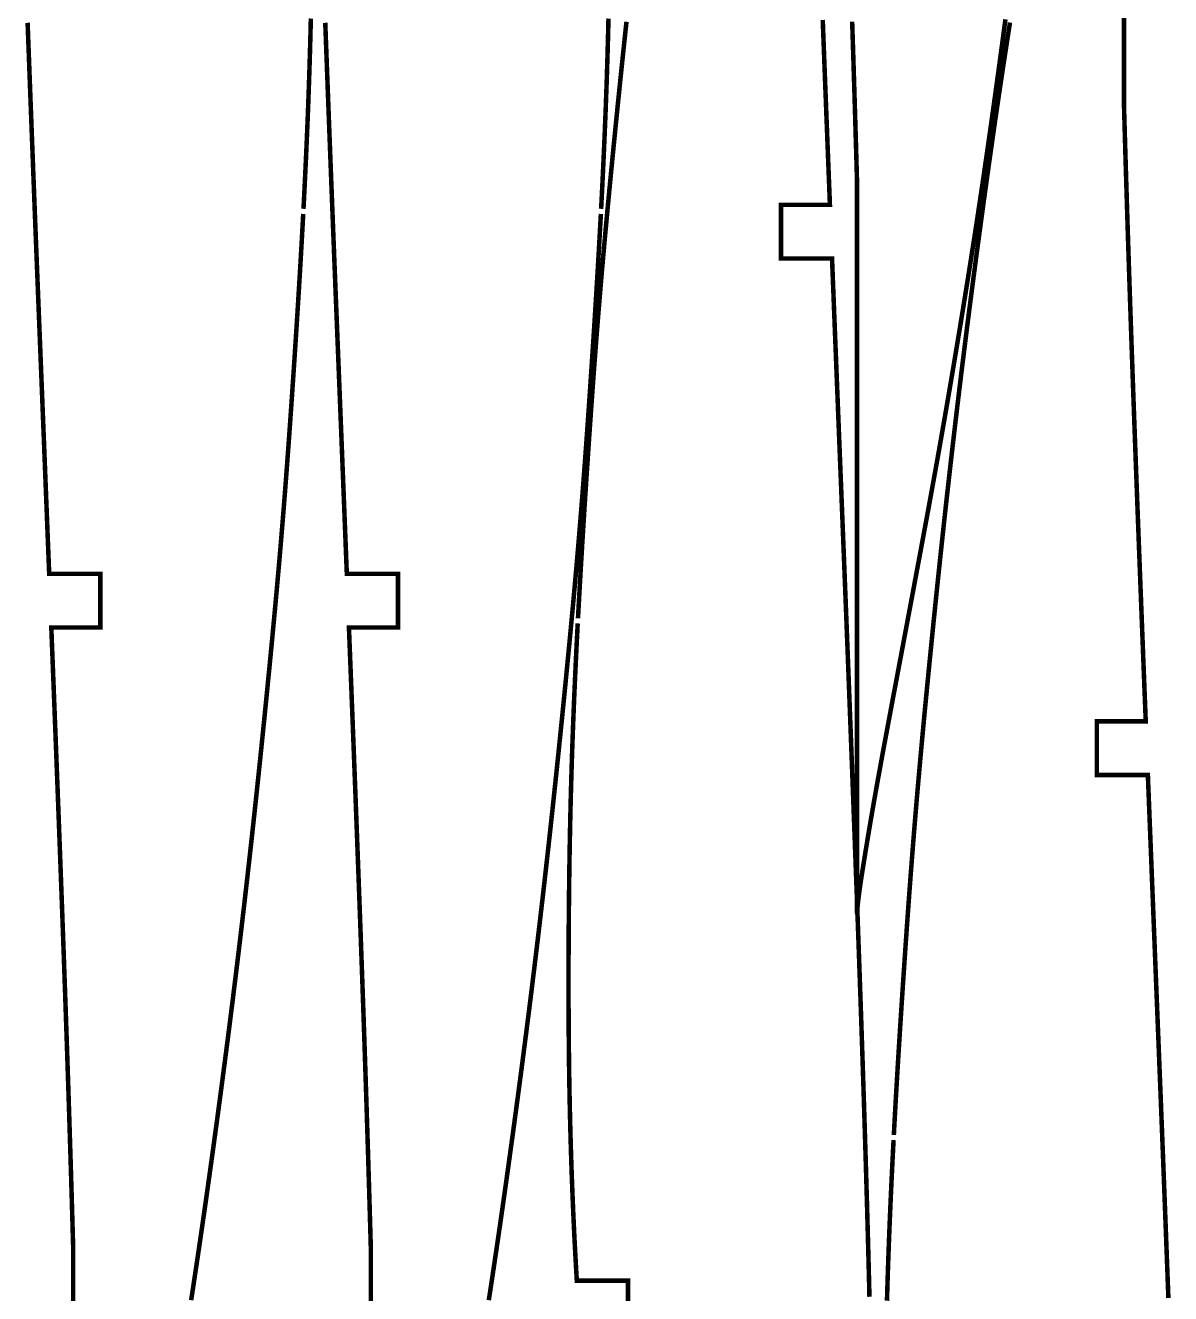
# Model space of a CAD drawing. Extents: x 0 to 93, y 0 to 923.
# Drawn here: x 2 to 91.7, y 99.3 to 198.5 of the extents above; entities that cross this region are included whole.
import ezdxf

# ---------------------------------------------------------------- set-up
doc = ezdxf.new("R2010")
doc.units = 0
doc.layers.get('0').update_dxf_attribs({"linetype": 'CONTINUOUS'})

msp = doc.modelspace()

# ---------------------------------------------------------------- linework, layer by layer
at = {"color": 0, "const_width": 0.35278}
for points in [[(91.4881, 98.9281), (91.4714, 99.3724), (91.4546, 99.8169), (91.4379, 100.262), (91.4211, 100.707), (91.4044, 101.152), (91.3876, 101.597), (91.3708, 102.042), (91.354, 102.488), (91.3372, 102.934), (91.3203, 103.38), (91.3033, 103.826), (91.2865, 104.272), (91.2696, 104.718), (91.2525, 105.165), (91.2356, 105.612), (91.2185, 106.058), (91.2014, 106.505), (91.1843, 106.952), (91.1672, 107.4), (91.15, 107.847), (91.1329, 108.294), (91.1156, 108.742), (91.0983, 109.19), (91.0811, 109.638), (91.0637, 110.086), (91.0463, 110.534), (91.0289, 110.982), (91.0114, 111.43), (90.9943, 111.867), (90.9772, 112.304), (90.9601, 112.74), (90.9429, 113.177), (90.9257, 113.614), (90.9085, 114.051), (90.8912, 114.488), (90.874, 114.925), (90.8567, 115.362), (90.8393, 115.8), (90.8219, 116.237), (90.8046, 116.674), (90.7871, 117.112), (90.7697, 117.55), (90.7522, 117.987), (90.7349, 118.425), (90.7172, 118.863), (90.6999, 119.3), (90.6824, 119.738), (90.6647, 120.176), (90.6472, 120.614), (90.6122, 121.49), (90.5947, 121.928), (90.5596, 122.804), (90.5421, 123.242), (90.5069, 124.119), (90.4894, 124.557), (90.4714, 125.011), (90.4351, 125.918), (90.4171, 126.372), (90.3989, 126.826), (90.3447, 128.188), (90.3267, 128.642), (90.3086, 129.096), (90.2907, 129.55), (90.2726, 130.003), (90.2546, 130.457), (90.2365, 130.911), (90.2186, 131.365), (90.1825, 132.272), (90.1467, 133.18), (90.1107, 134.087), (90.0928, 134.541), (90.0749, 134.994), (90.0389, 135.901), (90.021, 136.355), (90.0031, 136.808), (89.9851, 137.262), (89.9672, 137.715), (89.9493, 138.168), (89.9314, 138.621), (89.9297, 138.662), (89.9281, 138.703), (89.9232, 138.826), (89.9217, 138.867), (89.9135, 139.072), (89.9119, 139.112), (89.9103, 139.154), (89.9037, 139.318), (89.9022, 139.358), (89.9006, 139.4), (89.8974, 139.481), (89.8957, 139.522), (89.8925, 139.604), (89.8908, 139.644), (89.8893, 139.686), (89.886, 139.768), (89.8844, 139.808), (89.8828, 139.85), (85.8828, 139.85), (85.8828, 144.05), (89.7169, 144.05), (89.6868, 144.815), (89.6768, 145.069), (89.6667, 145.325), (89.6567, 145.579), (89.6467, 145.835), (89.6367, 146.089), (89.6267, 146.343), (89.6167, 146.599), (89.6067, 146.853), (89.5967, 147.108), (89.5767, 147.617), (89.5667, 147.871), (89.5568, 148.126), (89.5468, 148.381), (89.5368, 148.635), (89.5268, 148.889), (89.5169, 149.143), (89.5069, 149.397), (89.4971, 149.651), (89.4871, 149.906), (89.4772, 150.16), (89.4674, 150.414), (89.4575, 150.668), (89.4476, 150.922), (89.4376, 151.175), (89.4278, 151.429), (89.4179, 151.683), (89.4013, 152.111), (89.3847, 152.54), (89.3682, 152.968), (89.3517, 153.396), (89.3351, 153.824), (89.3186, 154.251), (89.3021, 154.679), (89.2857, 155.106), (89.2693, 155.533), (89.2529, 155.96), (89.2367, 156.388), (89.2203, 156.814), (89.204, 157.24), (89.1878, 157.667), (89.1715, 158.092), (89.1554, 158.518), (89.1392, 158.943), (89.1232, 159.369), (89.1071, 159.794), (89.091, 160.219), (89.075, 160.644), (89.059, 161.069), (89.0432, 161.494), (89.0272, 161.918), (89.0114, 162.342), (88.9956, 162.767), (88.9799, 163.19), (88.964, 163.612), (88.9485, 164.036), (88.9328, 164.46), (88.9172, 164.882), (88.9013, 165.313), (88.8856, 165.742), (88.8699, 166.171), (88.8542, 166.6), (88.8385, 167.029), (88.8229, 167.457), (88.8074, 167.885), (88.7918, 168.314), (88.7764, 168.742), (88.761, 169.168), (88.7457, 169.596), (88.7304, 170.022), (88.7151, 170.45), (88.6999, 170.876), (88.6847, 171.303), (88.6697, 171.728), (88.6547, 172.154), (88.6399, 172.579), (88.6249, 173.004), (88.6101, 173.429), (88.5953, 173.854), (88.5806, 174.278), (88.566, 174.701), (88.5514, 175.125), (88.5369, 175.549), (88.5225, 175.972), (88.5081, 176.394), (88.4937, 176.817), (88.4796, 177.239), (88.4654, 177.661), (88.4513, 178.082), (88.4376, 178.494), (88.424, 178.906), (88.4104, 179.315), (88.3969, 179.726), (88.3835, 180.136), (88.3701, 180.546), (88.3569, 180.956), (88.3438, 181.365), (88.3306, 181.774), (88.3175, 182.182), (88.3044, 182.59), (88.2915, 182.999), (88.2787, 183.406), (88.266, 183.813), (88.2532, 184.219), (88.2406, 184.626), (88.2281, 185.032), (88.2156, 185.438), (88.2032, 185.843), (88.1907, 186.247), (88.1785, 186.651), (88.1663, 187.056), (88.1542, 187.46), (88.1421, 187.862), (88.1301, 188.265), (88.1182, 188.668), (88.1064, 189.069), (88.0946, 189.471), (88.0829, 189.872), (88.0712, 190.272), (88.0692, 190.347), (88.0669, 190.421), (88.0649, 190.496), (88.0628, 190.569), (88.0606, 190.644), (88.0585, 190.718), (88.0542, 190.867), (88.0521, 190.942), (88.0499, 191.015), (88.0478, 191.09), (88.0436, 191.237), (88.0414, 191.313), (88.0393, 191.386), (88.0351, 191.535), (88.0331, 191.608), (88.031, 191.682), (88.0267, 191.831), (88.0246, 191.904), (88.0225, 191.979), (88.0204, 192.053), (88.0183, 192.126), (88.0142, 192.275), (88.0121, 192.349), (88.0079, 192.496), (88.0079, 249.674)], [(2.20281, 198.724), (2.21924, 198.286), (2.23562, 197.849), (2.25206, 197.411), (2.26878, 196.967), (2.28543, 196.522), (2.30214, 196.078), (2.31885, 195.633), (2.33556, 195.189), (2.35232, 194.744), (2.36908, 194.299), (2.38585, 193.853), (2.40267, 193.408), (2.41949, 192.962), (2.43631, 192.517), (2.45318, 192.071), (2.47011, 191.625), (2.48703, 191.179), (2.50396, 190.732), (2.52094, 190.286), (2.53792, 189.839), (2.55496, 189.392), (2.57206, 188.944), (2.58914, 188.499), (2.60628, 188.051), (2.62343, 187.603), (2.64063, 187.156), (2.65788, 186.708), (2.67512, 186.261), (2.69243, 185.813), (2.70979, 185.365), (2.72721, 184.917), (2.74463, 184.468), (2.7621, 184.019), (2.77914, 183.583), (2.79622, 183.147), (2.81338, 182.71), (2.83051, 182.274), (2.84771, 181.836), (2.86496, 181.4), (2.88222, 180.962), (2.89953, 180.525), (2.91683, 180.087), (2.93419, 179.65), (2.96892, 178.776), (2.98633, 178.339), (3.00379, 177.901), (3.02121, 177.462), (3.03868, 177.025), (3.05615, 176.587), (3.07368, 176.15), (3.09119, 175.712), (3.10867, 175.274), (3.12619, 174.836), (3.14372, 174.399), (3.16129, 173.96), (3.17882, 173.522), (3.21386, 172.646), (3.26644, 171.332), (3.28396, 170.893), (3.30214, 170.439), (3.32026, 169.986), (3.33832, 169.532), (3.35644, 169.078), (3.37451, 168.624), (3.39264, 168.171), (3.42876, 167.263), (3.44678, 166.808), (3.46485, 166.354), (3.48286, 165.901), (3.50088, 165.447), (3.51887, 164.993), (3.53689, 164.539), (3.57292, 163.632), (3.59088, 163.178), (3.60889, 162.724), (3.62685, 162.271), (3.66276, 161.362), (3.68072, 160.91), (3.69868, 160.456), (3.7346, 159.549), (3.7525, 159.096), (3.77046, 158.642), (3.78836, 158.189), (3.80626, 157.736), (3.82422, 157.282), (3.84212, 156.829), (3.84538, 156.747), (3.847, 156.707), (3.84864, 156.665), (3.85021, 156.625), (3.85835, 156.419), (3.85992, 156.379), (3.86154, 156.337), (3.86317, 156.297), (3.86968, 156.133), (3.87125, 156.092), (3.87776, 155.928), (3.87939, 155.888), (3.88097, 155.846), (3.8826, 155.806), (3.88422, 155.764), (3.88747, 155.682), (3.88911, 155.642), (3.89068, 155.6), (7.89074, 155.6), (7.89074, 151.4), (4.05653, 151.4), (4.06662, 151.146), (4.08669, 150.636), (4.09674, 150.381), (4.10678, 150.126), (4.11681, 149.871), (4.12679, 149.617), (4.13683, 149.361), (4.14681, 149.107), (4.15685, 148.851), (4.16683, 148.597), (4.17681, 148.343), (4.19678, 147.833), (4.20676, 147.579), (4.21674, 147.325), (4.22672, 147.071), (4.24658, 146.561), (4.25657, 146.307), (4.2665, 146.053), (4.27642, 145.799), (4.28635, 145.544), (4.29622, 145.29), (4.30615, 145.036), (4.31603, 144.782), (4.33578, 144.275), (4.34565, 144.021), (4.35553, 143.767), (4.37213, 143.339), (4.38872, 142.911), (4.40533, 142.482), (4.42188, 142.054), (4.43837, 141.626), (4.45486, 141.199), (4.47136, 140.772), (4.48779, 140.344), (4.50418, 139.917), (4.52056, 139.49), (4.53689, 139.064), (4.55317, 138.637), (4.56944, 138.211), (4.58572, 137.784), (4.60194, 137.358), (4.61811, 136.932), (4.63422, 136.507), (4.65033, 136.081), (4.66639, 135.656), (4.68246, 135.231), (4.69846, 134.806), (4.71442, 134.381), (4.73036, 133.957), (4.74621, 133.532), (4.7621, 133.108), (4.77789, 132.684), (4.79368, 132.261), (4.8094, 131.837), (4.82508, 131.414), (4.84071, 130.991), (4.85633, 130.568), (4.87218, 130.138), (4.88797, 129.709), (4.90369, 129.28), (4.91938, 128.851), (4.935, 128.422), (4.95063, 127.993), (4.96615, 127.565), (4.98167, 127.137), (4.99713, 126.709), (5.01247, 126.282), (5.02783, 125.854), (5.04313, 125.428), (5.05838, 125.001), (5.07357, 124.574), (5.08865, 124.148), (5.10374, 123.722), (5.11876, 123.296), (5.13368, 122.871), (5.1486, 122.446), (5.16342, 122.021), (5.17817, 121.597), (5.19287, 121.172), (5.20751, 120.748), (5.22206, 120.325), (5.2366, 119.902), (5.25103, 119.478), (5.2654, 119.056), (5.27968, 118.633), (5.29394, 118.211), (5.30811, 117.789), (5.32215, 117.368), (5.33589, 116.957), (5.3495, 116.545), (5.36307, 116.135), (5.37651, 115.724), (5.38997, 115.314), (5.40332, 114.904), (5.41656, 114.494), (5.42979, 114.085), (5.44293, 113.676), (5.456, 113.268), (5.46897, 112.86), (5.48193, 112.452), (5.49474, 112.045), (5.50754, 111.637), (5.52024, 111.231), (5.53288, 110.824), (5.54546, 110.419), (5.55794, 110.013), (5.57036, 109.608), (5.58274, 109.203), (5.595, 108.799), (5.60721, 108.395), (5.61931, 107.991), (5.6314, 107.588), (5.64339, 107.185), (5.65528, 106.783), (5.6671, 106.381), (5.67888, 105.979), (5.6906, 105.578), (5.70221, 105.178), (5.70432, 105.103), (5.70649, 105.029), (5.70861, 104.955), (5.71078, 104.88), (5.71289, 104.806), (5.71506, 104.732), (5.71718, 104.657), (5.71929, 104.583), (5.7214, 104.509), (5.72358, 104.435), (5.72569, 104.361), (5.72993, 104.212), (5.73204, 104.138), (5.73415, 104.064), (5.73628, 103.99), (5.73833, 103.916), (5.74468, 103.694), (5.74675, 103.62), (5.74886, 103.546), (5.75092, 103.472), (5.75304, 103.398), (5.7551, 103.324), (5.75722, 103.25), (5.76133, 103.102), (5.76346, 103.028), (5.76551, 102.954), (5.76551, 45.7771)], [(23.7943, 184.165), (23.815, 184.561), (23.8353, 184.956), (23.8554, 185.351), (23.8753, 185.746), (23.8949, 186.142), (23.9142, 186.536), (23.9332, 186.931), (23.9519, 187.325), (23.9704, 187.719), (23.9886, 188.114), (24.0065, 188.508), (24.0242, 188.903), (24.0414, 189.296), (24.0585, 189.69), (24.0753, 190.083), (24.0917, 190.478), (24.1078, 190.871), (24.1236, 191.264), (24.1392, 191.657), (24.1543, 192.05), (24.1692, 192.443), (24.1837, 192.836), (24.1979, 193.229), (24.2118, 193.622), (24.2254, 194.014), (24.2386, 194.407), (24.2514, 194.799), (24.2639, 195.19), (24.2761, 195.583), (24.2878, 195.969), (24.2992, 196.357), (24.3101, 196.743), (24.3208, 197.131), (24.3311, 197.517), (24.3411, 197.903), (24.3508, 198.289), (24.3601, 198.675), (24.3692, 199.061)], [(25.4985, 198.724), (25.5149, 198.286), (25.5313, 197.849), (25.5478, 197.411), (25.5644, 196.967), (25.5811, 196.522), (25.5978, 196.078), (25.6144, 195.633), (25.6312, 195.189), (25.6479, 194.744), (25.6647, 194.299), (25.6815, 193.853), (25.6983, 193.408), (25.7151, 192.962), (25.7319, 192.517), (25.7489, 192.071), (25.7657, 191.625), (25.7826, 191.179), (25.7996, 190.732), (25.8165, 190.286), (25.8336, 189.839), (25.8507, 189.392), (25.8676, 188.944), (25.8849, 188.499), (25.9019, 188.051), (25.9192, 187.603), (25.9363, 187.156), (25.9535, 186.708), (25.9708, 186.261), (25.9881, 185.813), (26.0054, 185.365), (26.0228, 184.917), (26.0403, 184.468), (26.0578, 184.019), (26.0749, 183.583), (26.0919, 183.147), (26.109, 182.71), (26.1262, 182.274), (26.1433, 181.836), (26.1607, 181.4), (26.1779, 180.962), (26.1951, 180.525), (26.2125, 180.087), (26.2299, 179.65), (26.2472, 179.214), (26.2646, 178.776), (26.2819, 178.339), (26.2994, 177.901), (26.3169, 177.462), (26.3343, 177.025), (26.3518, 176.587), (26.3693, 176.15), (26.3868, 175.712), (26.4043, 175.274), (26.4219, 174.836), (26.4569, 173.96), (26.4744, 173.522), (26.4921, 173.085), (26.5096, 172.646), (26.5621, 171.332), (26.5796, 170.893), (26.5978, 170.439), (26.6158, 169.986), (26.634, 169.532), (26.6521, 169.078), (26.7425, 166.808), (26.7604, 166.354), (26.7785, 165.901), (26.7965, 165.447), (26.8146, 164.993), (26.8326, 164.539), (26.8506, 164.086), (26.8686, 163.632), (26.8865, 163.178), (26.9046, 162.724), (26.9225, 162.271), (26.9585, 161.362), (26.9764, 160.91), (26.9943, 160.456), (27.0122, 160.003), (27.0303, 159.549), (27.0482, 159.096), (27.0661, 158.642), (27.084, 158.189), (27.1019, 157.736), (27.1199, 157.282), (27.1378, 156.829), (27.1394, 156.789), (27.141, 156.747), (27.1426, 156.707), (27.1508, 156.501), (27.1524, 156.461), (27.1572, 156.337), (27.1589, 156.297), (27.1604, 156.256), (27.1621, 156.215), (27.1653, 156.133), (27.1669, 156.092), (27.1718, 155.969), (27.1733, 155.928), (27.175, 155.888), (27.1783, 155.806), (27.1799, 155.764), (27.1815, 155.724), (27.1831, 155.682), (27.1847, 155.642), (27.1864, 155.6), (31.1864, 155.6), (31.1864, 151.4), (27.3522, 151.4), (27.3824, 150.636), (27.3924, 150.381), (27.4024, 150.126), (27.4225, 149.617), (27.4325, 149.361), (27.4425, 149.107), (27.4525, 148.851), (27.4625, 148.597), (27.4725, 148.343), (27.4925, 147.833), (27.5025, 147.579), (27.5124, 147.325), (27.5224, 147.071), (27.5324, 146.815), (27.5422, 146.561), (27.5522, 146.307), (27.5621, 146.053), (27.5721, 145.799), (27.5819, 145.544), (27.5919, 145.29), (27.6018, 145.036), (27.6117, 144.782), (27.6314, 144.275), (27.6414, 144.021), (27.6513, 143.767), (27.6678, 143.339), (27.6844, 142.911), (27.701, 142.482), (27.7175, 142.054), (27.734, 141.626), (27.7506, 141.199), (27.7669, 140.772), (27.7835, 140.344), (27.7999, 139.917), (27.8163, 139.49), (27.8325, 139.064), (27.8489, 138.637), (27.8651, 138.211), (27.8814, 137.784), (27.8976, 137.358), (27.9138, 136.932), (27.9299, 136.507), (27.946, 136.081), (27.9621, 135.656), (27.9782, 135.231), (27.9942, 134.806), (28.0101, 134.381), (28.026, 133.957), (28.0419, 133.532), (28.0578, 133.108), (28.0736, 132.684), (28.0893, 132.261), (28.105, 131.837), (28.1207, 131.414), (28.1364, 130.991), (28.1521, 130.568), (28.1678, 130.138), (28.1836, 129.709), (28.1993, 129.28), (28.215, 128.851), (28.2307, 128.422), (28.2462, 127.993), (28.2618, 127.565), (28.2774, 127.137), (28.2928, 126.709), (28.3082, 126.282), (28.3235, 125.854), (28.3388, 125.428), (28.354, 125.001), (28.3692, 124.574), (28.3843, 124.148), (28.3994, 123.722), (28.4144, 123.296), (28.4293, 122.871), (28.4442, 122.446), (28.459, 122.021), (28.4739, 121.597), (28.4885, 121.172), (28.5032, 120.748), (28.5178, 120.325), (28.5322, 119.902), (28.5467, 119.478), (28.561, 119.056), (28.5754, 118.633), (28.5896, 118.211), (28.6037, 117.789), (28.6178, 117.368), (28.6315, 116.957), (28.6451, 116.545), (28.6587, 116.135), (28.6722, 115.724), (28.6856, 115.314), (28.6989, 114.904), (28.7122, 114.494), (28.7254, 114.085), (28.7386, 113.676), (28.7517, 113.268), (28.7646, 112.86), (28.7775, 112.452), (28.7904, 112.045), (28.8032, 111.637), (28.816, 111.231), (28.8286, 110.824), (28.8411, 110.419), (28.8536, 110.013), (28.8661, 109.608), (28.8783, 109.203), (28.8907, 108.799), (28.9028, 108.395), (28.915, 107.991), (28.9271, 107.588), (28.939, 107.185), (28.951, 106.783), (28.9628, 106.381), (28.9746, 105.979), (28.9863, 105.578), (28.9978, 105.178), (29.0022, 105.029), (29.0064, 104.88), (29.0086, 104.806), (29.0107, 104.732), (29.0129, 104.657), (29.015, 104.583), (29.0171, 104.509), (29.0192, 104.435), (29.0214, 104.361), (29.0256, 104.212), (29.0276, 104.138), (29.0297, 104.064), (29.034, 103.916), (29.0382, 103.768), (29.0403, 103.694), (29.0424, 103.62), (29.0446, 103.546), (29.0467, 103.472), (29.0488, 103.398), (29.0528, 103.25), (29.055, 103.176), (29.0571, 103.102), (29.0611, 102.954), (29.0611, 45.7771)], [(49.0747, 198.807), (49.0317, 198.407), (48.9887, 198.007), (48.946, 197.606), (48.9033, 197.204), (48.8607, 196.804), (48.8183, 196.403), (48.7761, 196.001), (48.734, 195.6), (48.6921, 195.197), (48.6503, 194.796), (48.6086, 194.394), (48.5669, 193.992), (48.5256, 193.589), (48.4843, 193.188), (48.4432, 192.785), (48.4021, 192.382), (48.3613, 191.979), (48.3204, 191.576), (48.2797, 191.172), (48.2392, 190.769), (48.1988, 190.367), (48.1585, 189.962), (48.1183, 189.56), (48.0697, 189.068), (48.0374, 188.742), (48.0213, 188.578), (47.989, 188.251), (47.9729, 188.087), (47.9408, 187.76), (47.9249, 187.596), (47.9089, 187.433), (47.8929, 187.269), (47.8769, 187.106), (47.861, 186.942), (47.8451, 186.778), (47.8293, 186.614), (47.8135, 186.45), (47.7818, 186.122), (47.7661, 185.958), (47.7346, 185.632), (47.719, 185.468), (47.7033, 185.304), (47.6878, 185.14), (47.6721, 184.976), (47.6565, 184.811), (47.6256, 184.483), (47.5992, 184.204), (47.5861, 184.064), (47.5729, 183.925), (47.5597, 183.785), (47.5467, 183.644), (47.5336, 183.504), (47.5076, 183.225), (47.4817, 182.944), (47.4558, 182.665), (47.4429, 182.525), (47.43, 182.385), (47.4044, 182.104), (47.3917, 181.965), (47.379, 181.825), (47.3663, 181.685), (47.3535, 181.544), (47.3408, 181.404), (47.3282, 181.264), (47.3156, 181.125), (47.3031, 180.985), (47.2779, 180.704), (47.2654, 180.564), (47.2529, 180.424), (47.2406, 180.283), (47.2319, 180.188), (47.2235, 180.09), (47.2149, 179.994), (47.2064, 179.897), (47.1979, 179.801), (47.1894, 179.704), (47.181, 179.608), (47.1725, 179.511), (47.1642, 179.415), (47.1557, 179.318), (47.1472, 179.222), (47.1389, 179.125), (47.1304, 179.029), (47.1221, 178.932), (47.1139, 178.836), (47.1054, 178.739), (47.0889, 178.546), (47.0806, 178.45), (47.0558, 178.16), (47.0476, 178.063), (47.0394, 177.967), (47.0313, 177.869), (47.0231, 177.774), (47.0149, 177.676), (47.0068, 177.581), (46.9986, 177.483), (46.9906, 177.388), (46.9571, 176.986), (46.9239, 176.585), (46.891, 176.183), (46.8583, 175.782), (46.826, 175.381), (46.7939, 174.979), (46.7621, 174.578), (46.7306, 174.175), (46.6992, 173.774), (46.6682, 173.372), (46.6374, 172.971), (46.6068, 172.569), (46.5764, 172.168), (46.5464, 171.767), (46.5164, 171.365), (46.4868, 170.962), (46.4574, 170.561), (46.4281, 170.16), (46.399, 169.758), (46.3701, 169.357), (46.3414, 168.956), (46.3129, 168.553), (46.2846, 168.151), (46.2564, 167.75), (46.2285, 167.349), (46.2006, 166.947), (46.1729, 166.544), (46.1453, 166.143), (46.1179, 165.742), (46.0907, 165.34), (46.0636, 164.939), (46.0357, 164.524), (46.0079, 164.11), (45.9804, 163.696), (45.9529, 163.281), (45.9256, 162.867), (45.8985, 162.453), (45.8714, 162.038), (45.8444, 161.624), (45.8178, 161.21), (45.7912, 160.796), (45.7649, 160.382), (45.7387, 159.967), (45.7126, 159.553), (45.6868, 159.139), (45.6613, 158.725), (45.6357, 158.311), (45.6104, 157.897), (45.5854, 157.485), (45.5606, 157.071), (45.536, 156.657), (45.5115, 156.243), (45.4874, 155.831), (45.4633, 155.417), (45.4396, 155.004), (45.4161, 154.59), (45.3928, 154.178), (45.3699, 153.765), (45.3469, 153.353), (45.3244, 152.94), (45.3022, 152.526), (45.2803, 152.115)], [(47.09, 184.165), (47.1106, 184.561), (47.131, 184.956), (47.1511, 185.351), (47.1708, 185.746), (47.1904, 186.142), (47.2099, 186.536), (47.2289, 186.931), (47.2475, 187.325), (47.2661, 187.719), (47.2842, 188.114), (47.3021, 188.508), (47.3197, 188.903), (47.3371, 189.296), (47.3542, 189.69), (47.3708, 190.083), (47.3874, 190.478), (47.4035, 190.871), (47.4193, 191.264), (47.4347, 191.657), (47.45, 192.05), (47.4649, 192.443), (47.4794, 192.836), (47.4936, 193.229), (47.5075, 193.622), (47.521, 194.014), (47.5342, 194.407), (47.5471, 194.799), (47.5596, 195.19), (47.5718, 195.583), (47.5835, 195.969), (47.5949, 196.357), (47.6058, 196.743), (47.6165, 197.131), (47.6268, 197.517), (47.6368, 197.903), (47.6464, 198.289), (47.6557, 198.675), (47.6649, 199.061)], [(68.091, 99.0179), (68.0875, 99.1582), (68.084, 99.2987), (68.0771, 99.5799), (68.0701, 99.8612), (68.0667, 100.002), (68.0632, 100.143), (68.0596, 100.284), (68.059, 100.307), (68.0578, 100.355), (68.0572, 100.378), (68.0567, 100.402), (68.0561, 100.426), (68.0554, 100.449), (68.0549, 100.473), (68.0543, 100.496), (68.0536, 100.52), (68.0531, 100.544), (68.0518, 100.591), (68.0512, 100.615), (68.0494, 100.686), (68.0489, 100.709), (68.0453, 100.851), (68.0446, 100.875), (68.0429, 100.946), (68.0422, 100.969), (68.0417, 100.993), (68.0317, 101.384), (68.0215, 101.775), (68.0113, 102.166), (68.001, 102.558), (67.9906, 102.951), (67.9801, 103.343), (67.9694, 103.737), (67.9587, 104.13), (67.9481, 104.525), (67.9371, 104.919), (67.9261, 105.314), (67.9151, 105.709), (67.904, 106.105), (67.8928, 106.502), (67.8814, 106.898), (67.87, 107.295), (67.8585, 107.693), (67.8469, 108.09), (67.8353, 108.489), (67.8235, 108.887), (67.8117, 109.286), (67.7999, 109.686), (67.7878, 110.085), (67.7757, 110.485), (67.7636, 110.886), (67.7514, 111.287), (67.739, 111.688), (67.7267, 112.089), (67.7142, 112.491), (67.7017, 112.893), (67.6892, 113.293), (67.6765, 113.692), (67.6639, 114.092), (67.6513, 114.492), (67.6383, 114.893), (67.6256, 115.293), (67.6126, 115.695), (67.5996, 116.096), (67.5865, 116.498), (67.5733, 116.9), (67.5601, 117.302), (67.5469, 117.705), (67.5335, 118.108), (67.5201, 118.511), (67.5067, 118.915), (67.4931, 119.319), (67.4794, 119.723), (67.4658, 120.127), (67.4521, 120.532), (67.4382, 120.937), (67.4244, 121.343), (67.4104, 121.748), (67.3965, 122.154), (67.3825, 122.56), (67.3683, 122.967), (67.3542, 123.373), (67.34, 123.781), (67.3257, 124.188), (67.3113, 124.595), (67.2969, 125.003), (67.2817, 125.434), (67.2662, 125.865), (67.251, 126.296), (67.2354, 126.728), (67.22, 127.159), (67.2043, 127.592), (67.1887, 128.024), (67.1731, 128.457), (67.1574, 128.89), (67.1415, 129.323), (67.1257, 129.756), (67.1099, 130.19), (67.0939, 130.624), (67.0779, 131.058), (67.0619, 131.493), (67.0458, 131.927), (67.0297, 132.362), (67.0136, 132.797), (66.9975, 133.233), (66.9814, 133.668), (66.9651, 134.104), (66.9489, 134.54), (66.9326, 134.976), (66.9163, 135.413), (66.9, 135.85), (66.8836, 136.287), (66.8672, 136.724), (66.8508, 137.161), (66.8344, 137.598), (66.8181, 138.036), (66.8015, 138.474), (66.785, 138.918), (66.7683, 139.362), (66.7515, 139.807), (66.7349, 140.251), (66.7182, 140.696), (66.7014, 141.14), (66.6846, 141.586), (66.6679, 142.031), (66.6511, 142.476), (66.6342, 142.922), (66.6174, 143.368), (66.6004, 143.814), (66.5836, 144.26), (66.5667, 144.706), (66.5497, 145.153), (66.5328, 145.599), (66.5157, 146.046), (66.4988, 146.493), (66.4817, 146.939), (66.4646, 147.386), (66.4474, 147.833), (66.4303, 148.281), (66.4131, 148.729), (66.3958, 149.176), (66.3786, 149.624), (66.3612, 150.072), (66.3439, 150.519), (66.3265, 150.968), (66.309, 151.417), (66.2917, 151.864), (66.2746, 152.301), (66.2575, 152.737), (66.2403, 153.175), (66.2232, 153.611), (66.206, 154.049), (66.1887, 154.485), (66.1715, 154.922), (66.1542, 155.36), (66.1369, 155.797), (66.1196, 156.233), (66.1022, 156.671), (66.0847, 157.108), (66.0674, 157.546), (66.0499, 157.983), (66.015, 158.86), (65.9975, 159.297), (65.98, 159.735), (65.9625, 160.172), (65.945, 160.61), (65.9275, 161.049), (65.8924, 161.924), (65.8749, 162.362), (65.8399, 163.239), (65.8222, 163.676), (65.8047, 164.115), (65.7697, 164.992), (65.7335, 165.899), (65.7153, 166.353), (65.6972, 166.807), (65.6792, 167.261), (65.6069, 169.076), (65.5889, 169.529), (65.5708, 169.983), (65.5528, 170.438), (65.5168, 171.346), (65.4988, 171.799), (65.4628, 172.707), (65.4268, 173.614), (65.4089, 174.068), (65.3729, 174.975), (65.355, 175.429), (65.3371, 175.882), (65.3192, 176.336), (65.3012, 176.789), (65.2832, 177.242), (65.2654, 177.696), (65.2474, 178.149), (65.2115, 179.056), (65.2018, 179.301), (65.2003, 179.342), (65.1986, 179.383), (65.1921, 179.547), (65.1906, 179.587), (65.1889, 179.629), (65.1872, 179.669), (65.1808, 179.833), (65.1792, 179.875), (65.1743, 179.997), (65.1726, 180.039), (65.1711, 180.079), (65.1694, 180.119), (65.1679, 180.161), (65.1663, 180.201), (65.1629, 180.283), (61.1629, 180.283), (61.1629, 184.483), (64.9971, 184.483), (64.9871, 184.739), (64.9771, 184.994), (64.9569, 185.504), (64.9369, 186.014), (64.9268, 186.268), (64.9169, 186.524), (64.9068, 186.778), (64.8869, 187.288), (64.8768, 187.542), (64.8668, 187.796), (64.8469, 188.306), (64.8369, 188.56), (64.8269, 188.814), (64.8171, 189.068), (64.8071, 189.324), (64.7971, 189.578), (64.7872, 189.832), (64.7772, 190.086), (64.7674, 190.34), (64.7575, 190.594), (64.7475, 190.849), (64.7376, 191.101), (64.7278, 191.356), (64.7179, 191.61), (64.7081, 191.864), (64.6982, 192.117), (64.6815, 192.546), (64.665, 192.974), (64.6483, 193.403), (64.6318, 193.831), (64.6153, 194.258), (64.5987, 194.686), (64.5824, 195.112), (64.566, 195.54), (64.5496, 195.967), (64.5332, 196.394), (64.5168, 196.821), (64.5006, 197.247), (64.4842, 197.674), (64.4681, 198.1), (64.4518, 198.526), (64.4356, 198.953)], [(66.7393, 198.808), (66.7526, 198.399), (66.7658, 197.989), (66.779, 197.581), (66.7922, 197.171), (66.8053, 196.763), (66.8182, 196.354), (66.8311, 195.947), (66.844, 195.539), (66.8568, 195.132), (66.8696, 194.725), (66.8822, 194.319), (66.8947, 193.913), (66.9072, 193.507), (66.9196, 193.103), (66.9321, 192.697), (66.9443, 192.293), (66.9565, 191.889), (66.9686, 191.486), (66.9807, 191.082), (66.9926, 190.679), (67.0046, 190.278), (67.0164, 189.875), (67.0282, 189.474), (67.0399, 189.072), (67.0515, 188.672), (67.0536, 188.597), (67.0558, 188.524), (67.0579, 188.449), (67.06, 188.375), (67.0622, 188.3), (67.0643, 188.226), (67.0665, 188.153), (67.0707, 188.004), (67.0729, 187.929), (67.075, 187.856), (67.0792, 187.707), (67.0814, 187.633), (67.0835, 187.558), (67.0856, 187.485), (67.0876, 187.411), (67.0897, 187.336), (67.094, 187.189), (67.096, 187.114), (67.0982, 187.04), (67.1001, 186.967), (67.1024, 186.892), (67.1044, 186.818), (67.1065, 186.744), (67.1106, 186.596), (67.1126, 186.522), (67.1149, 186.449), (67.1149, 129.272), (67.1144, 129.261), (67.1142, 129.251), (67.1139, 129.24), (67.1137, 129.23), (67.1135, 129.221), (67.1133, 129.212), (67.1131, 129.203), (67.1129, 129.194), (67.1128, 129.186), (67.1126, 129.178), (67.1126, 129.17), (67.1125, 129.163), (67.1124, 129.156), (67.1124, 129.149), (67.1124, 129.131), (67.1124, 129.126), (67.1125, 129.121), (67.1126, 129.117), (67.1126, 129.113), (67.1129, 129.109), (67.1131, 129.106), (67.1132, 129.103), (67.1133, 129.101), (67.1136, 129.099), (67.1139, 129.097), (67.1142, 129.096), (67.1144, 129.095), (67.1149, 129.095), (67.1157, 129.096), (67.1168, 129.1), (67.1181, 129.107), (67.1194, 129.116), (67.121, 129.128), (67.1226, 129.142), (67.1244, 129.158), (67.1264, 129.176), (67.1285, 129.196), (67.1307, 129.218), (67.1332, 129.243), (67.1357, 129.268), (67.1383, 129.296), (67.1411, 129.325), (67.144, 129.356), (67.1471, 129.388), (67.1501, 129.422), (67.1535, 129.457), (67.1568, 129.493), (67.1604, 129.53), (67.164, 129.568), (67.1678, 129.607), (67.1717, 129.647), (67.1756, 129.688), (67.1797, 129.729), (67.1839, 129.771), (67.1882, 129.813), (67.1925, 129.856), (67.1971, 129.898), (67.2017, 129.942), (67.2093, 130.012), (67.2172, 130.082), (67.2253, 130.153), (67.2336, 130.224), (67.2424, 130.296), (67.2512, 130.368), (67.2603, 130.44), (67.2696, 130.513), (67.279, 130.586), (67.2889, 130.66), (67.2989, 130.734), (67.309, 130.808), (67.3194, 130.883), (67.33, 130.959), (67.3408, 131.035), (67.3518, 131.111), (67.3629, 131.188), (67.3743, 131.265), (67.386, 131.343), (67.3976, 131.422), (67.4096, 131.501), (67.4217, 131.581), (67.4339, 131.661), (67.4464, 131.742), (67.4589, 131.824), (67.4717, 131.906), (67.4846, 131.989), (67.4976, 132.072), (67.511, 132.157), (67.5243, 132.241), (67.5415, 132.351), (67.559, 132.461), (67.5767, 132.573), (67.5946, 132.686), (67.6128, 132.8), (67.6311, 132.915), (67.6497, 133.032), (67.6685, 133.149), (67.6875, 133.267), (67.7067, 133.386), (67.726, 133.506), (67.7456, 133.628), (67.7654, 133.75), (67.7854, 133.873), (67.8056, 133.997), (67.826, 134.122), (67.8465, 134.248), (67.8674, 134.374), (67.8882, 134.502), (67.9094, 134.63), (67.9307, 134.759), (67.9522, 134.888), (67.9739, 135.019), (67.9957, 135.15), (68.0178, 135.282), (68.04, 135.414), (68.0622, 135.547), (68.0849, 135.681), (68.1075, 135.816), (68.1304, 135.95), (68.1535, 136.086), (68.1815, 136.251), (68.2099, 136.416), (68.2383, 136.583), (68.2672, 136.75), (68.2961, 136.917), (68.3254, 137.086), (68.3549, 137.255), (68.3844, 137.425), (68.4144, 137.596), (68.4444, 137.767), (68.4747, 137.939), (68.5053, 138.112), (68.536, 138.286), (68.5669, 138.46), (68.5981, 138.635), (68.6293, 138.81), (68.6608, 138.986), (68.6926, 139.164), (68.7244, 139.34), (68.7565, 139.519), (68.7889, 139.697), (68.8214, 139.878), (68.854, 140.057), (68.8868, 140.237), (68.9199, 140.419), (68.9531, 140.601), (68.9864, 140.785), (69.0199, 140.968), (69.0536, 141.151), (69.0875, 141.336), (69.1215, 141.521), (69.1594, 141.726), (69.1976, 141.933), (69.236, 142.14), (69.2744, 142.349), (69.3132, 142.557), (69.3521, 142.767), (69.3911, 142.978), (69.4303, 143.188), (69.4697, 143.4), (69.5094, 143.612), (69.5492, 143.825), (69.589, 144.039), (69.6292, 144.253), (69.6694, 144.468), (69.7097, 144.683), (69.7503, 144.9), (69.791, 145.117), (69.8318, 145.333), (69.8728, 145.551), (69.9139, 145.771), (69.9551, 145.99), (69.9965, 146.21), (70.0379, 146.431), (70.0796, 146.651), (70.1213, 146.874), (70.1632, 147.096), (70.2051, 147.318), (70.2471, 147.542), (70.2893, 147.767), (70.3317, 147.992), (70.3774, 148.235), (70.4233, 148.479), (70.4694, 148.724), (70.5157, 148.969), (70.5619, 149.215), (70.6083, 149.462), (70.6547, 149.71), (70.7014, 149.958), (70.7481, 150.207), (70.7949, 150.457), (70.8418, 150.707), (70.8889, 150.957), (70.936, 151.208), (70.9832, 151.46), (71.0306, 151.712), (71.0779, 151.965), (71.1256, 152.218), (71.1731, 152.472), (71.2208, 152.726), (71.2686, 152.982), (71.3165, 153.237), (71.3646, 153.493), (71.4126, 153.75), (71.4608, 154.007), (71.509, 154.265), (71.5574, 154.524), (71.6058, 154.782), (71.6543, 155.042), (71.7029, 155.301), (71.7517, 155.561), (71.8015, 155.828), (71.8517, 156.096), (71.9018, 156.364), (71.9519, 156.633), (72.0022, 156.901), (72.0526, 157.172), (72.1029, 157.442), (72.1535, 157.712), (72.2039, 157.983), (72.2544, 158.256), (72.3051, 158.528), (72.3557, 158.8), (72.4064, 159.072), (72.4571, 159.346), (72.5078, 159.621), (72.5585, 159.894), (72.6093, 160.169), (72.6601, 160.446), (72.7108, 160.721), (72.7617, 160.997), (72.8125, 161.274), (72.8632, 161.551), (72.9139, 161.829), (72.9647, 162.107), (73.0154, 162.386), (73.0663, 162.665), (73.1168, 162.944), (73.1675, 163.225), (73.2182, 163.506), (73.2688, 163.786), (73.3217, 164.082), (73.3746, 164.376), (73.4274, 164.672), (73.4801, 164.969), (73.5329, 165.265), (73.5857, 165.564), (73.6383, 165.861), (73.6908, 166.16), (73.7433, 166.458), (73.7958, 166.757), (73.8483, 167.057), (73.9007, 167.357), (73.9531, 167.657), (74.0053, 167.958), (74.0575, 168.26), (74.1097, 168.561), (74.1618, 168.864), (74.2139, 169.167), (74.266, 169.469), (74.3179, 169.774), (74.3699, 170.078), (74.4217, 170.382), (74.4735, 170.686), (74.5253, 170.992), (74.5771, 171.297), (74.6288, 171.604), (74.6804, 171.91), (74.7319, 172.217), (74.7835, 172.525), (74.835, 172.832), (74.8864, 173.14), (74.9417, 173.472), (74.9969, 173.804), (75.0521, 174.136), (75.1072, 174.469), (75.1624, 174.803), (75.2172, 175.138), (75.2722, 175.472), (75.3271, 175.807), (75.3818, 176.142), (75.4365, 176.478), (75.4911, 176.814), (75.5457, 177.15), (75.6001, 177.487), (75.6546, 177.824), (75.7087, 178.163), (75.7629, 178.5), (75.8169, 178.839), (75.871, 179.178), (75.9249, 179.517), (75.9785, 179.857), (76.0322, 180.197), (76.0857, 180.538), (76.1392, 180.879), (76.1924, 181.221), (76.2456, 181.563), (76.2986, 181.904), (76.3515, 182.247), (76.4043, 182.59), (76.4569, 182.933), (76.5094, 183.278), (76.5618, 183.622), (76.6139, 183.965), (76.6657, 184.31), (76.7175, 184.654), (76.7692, 184.999), (76.8207, 185.344), (76.8721, 185.689), (76.9233, 186.035), (76.9744, 186.382), (77.0254, 186.728), (77.0763, 187.075), (77.1269, 187.422), (77.1776, 187.771), (77.2281, 188.118), (77.2785, 188.467), (77.3287, 188.815), (77.3789, 189.165), (77.4289, 189.514), (77.4789, 189.864), (77.5286, 190.214), (77.5783, 190.564), (77.6279, 190.915), (77.6775, 191.267), (77.7269, 191.618), (77.7763, 191.969), (77.8254, 192.322), (77.8744, 192.674), (77.9236, 193.026), (77.9725, 193.379), (78.0214, 193.733), (78.0701, 194.086), (78.1218, 194.462), (78.1735, 194.839), (78.225, 195.215), (78.2764, 195.592), (78.3276, 195.969), (78.3789, 196.346), (78.43, 196.724), (78.481, 197.103), (78.5319, 197.481), (78.5828, 197.86), (78.6335, 198.239), (78.684, 198.618), (78.7344, 198.997)], [(79.0906, 198.747), (79.0371, 198.407), (78.9836, 198.065), (78.9304, 197.725), (78.8772, 197.382), (78.8242, 197.04), (78.7712, 196.697), (78.7185, 196.354), (78.6658, 196.011), (78.6133, 195.667), (78.561, 195.324), (78.5089, 194.979), (78.4571, 194.635), (78.4053, 194.29), (78.3536, 193.946), (78.3021, 193.601), (78.2507, 193.256), (78.1994, 192.91), (78.1483, 192.564), (78.0974, 192.217), (78.0465, 191.869), (77.9958, 191.522), (77.9451, 191.175), (77.8947, 190.826), (77.8443, 190.478), (77.794, 190.129), (77.7439, 189.781), (77.6939, 189.431), (77.6439, 189.081), (77.5942, 188.731), (77.5444, 188.381), (77.4949, 188.029), (77.4453, 187.679), (77.3958, 187.328), (77.3465, 186.975), (77.2974, 186.624), (77.2482, 186.271), (77.1992, 185.918), (77.1503, 185.565), (77.1014, 185.212), (77.0526, 184.858), (77.001, 184.482), (76.9493, 184.107), (76.8978, 183.731), (76.8464, 183.353), (76.7951, 182.976), (76.7439, 182.599), (76.6928, 182.221), (76.6417, 181.843), (76.5908, 181.464), (76.54, 181.086), (76.4893, 180.707), (76.4387, 180.328), (76.3883, 179.947), (76.3379, 179.568), (76.2876, 179.188), (76.2375, 178.807), (76.1875, 178.425), (76.1376, 178.044), (76.0879, 177.663), (76.0382, 177.281), (75.9887, 176.899), (75.9393, 176.517), (75.8901, 176.133), (75.841, 175.751), (75.7919, 175.368), (75.7431, 174.985), (75.6944, 174.6), (75.6458, 174.217), (75.5975, 173.832), (75.5492, 173.447), (75.501, 173.063), (75.4536, 172.682), (75.4065, 172.303), (75.3594, 171.922), (75.3126, 171.542), (75.2658, 171.161), (75.2193, 170.781), (75.1729, 170.399), (75.1265, 170.018), (75.0804, 169.636), (75.0343, 169.254), (74.9885, 168.872), (74.9428, 168.49), (74.8972, 168.107), (74.8518, 167.724), (74.8065, 167.342), (74.7614, 166.958), (74.7164, 166.574), (74.6715, 166.19), (74.6268, 165.807), (74.5822, 165.422), (74.5379, 165.039), (74.4936, 164.654), (74.4494, 164.269), (74.4056, 163.885), (74.3617, 163.499), (74.3181, 163.114), (74.2746, 162.728), (74.2311, 162.343), (74.1881, 161.957), (74.1449, 161.571), (74.1006, 161.172), (74.0564, 160.772), (74.0124, 160.374), (73.9685, 159.974), (73.9247, 159.574), (73.8813, 159.174), (73.8378, 158.774), (73.7946, 158.374), (73.7515, 157.972), (73.7085, 157.572), (73.6657, 157.171), (73.6231, 156.771), (73.5806, 156.369), (73.5382, 155.968), (73.4958, 155.567), (73.4539, 155.165), (73.4118, 154.764), (73.37, 154.361), (73.3283, 153.96), (73.2868, 153.557), (73.2454, 153.156), (73.2042, 152.753), (73.1629, 152.35), (73.1219, 151.947), (73.081, 151.544), (73.0401, 151.142), (72.9996, 150.739), (72.959, 150.335), (72.9186, 149.932), (72.8783, 149.529), (72.8381, 149.125), (72.8219, 148.961), (72.7894, 148.635), (72.7571, 148.307), (72.741, 148.144), (72.7249, 147.981), (72.7087, 147.817), (72.6606, 147.326), (72.6446, 147.163), (72.5967, 146.671), (72.565, 146.344), (72.549, 146.181), (72.5332, 146.017), (72.5017, 145.689), (72.4544, 145.197), (72.4387, 145.033), (72.4075, 144.706), (72.3919, 144.542), (72.3764, 144.378), (72.3608, 144.214), (72.3453, 144.05), (72.3321, 143.91), (72.3189, 143.769), (72.3058, 143.631), (72.2796, 143.35), (72.2535, 143.071), (72.2404, 142.931), (72.2274, 142.79), (72.2014, 142.511), (72.1756, 142.231), (72.1628, 142.09), (72.1499, 141.95), (72.1371, 141.811), (72.1243, 141.671), (72.086, 141.25), (72.0733, 141.111), (72.0607, 140.971), (72.0354, 140.69), (72.0228, 140.55), (72.0103, 140.41), (71.9978, 140.269), (71.9728, 139.99), (71.9603, 139.85), (71.9518, 139.753), (71.9432, 139.657), (71.9347, 139.56), (71.9262, 139.464), (71.9176, 139.367), (71.9092, 139.271), (71.9008, 139.174), (71.8924, 139.078), (71.8839, 138.981), (71.8754, 138.884), (71.8671, 138.788), (71.8586, 138.691), (71.8503, 138.595), (71.8419, 138.498), (71.8336, 138.402), (71.8253, 138.305), (71.8004, 138.015), (71.7839, 137.822), (71.7756, 137.725), (71.751, 137.436), (71.7428, 137.339), (71.7347, 137.243), (71.7265, 137.146), (71.7185, 137.049), (71.7103, 136.953), (71.6768, 136.551), (71.6436, 136.15), (71.6107, 135.749), (71.5782, 135.347), (71.5458, 134.946), (71.5136, 134.544), (71.4819, 134.143), (71.4503, 133.741), (71.419, 133.34), (71.3879, 132.938), (71.3571, 132.537), (71.3267, 132.135), (71.2963, 131.734), (71.2661, 131.332), (71.2362, 130.931), (71.2065, 130.529), (71.1771, 130.127), (71.1478, 129.726), (71.1187, 129.324), (71.0899, 128.922), (71.0613, 128.521), (71.0326, 128.119), (71.0043, 127.718), (70.9763, 127.316), (70.9482, 126.914), (70.9204, 126.513), (70.8926, 126.111), (70.8651, 125.709), (70.8378, 125.307), (70.8106, 124.906), (70.7833, 124.504), (70.7554, 124.09), (70.7278, 123.676), (70.7001, 123.261), (70.6726, 122.847), (70.6454, 122.432), (70.6182, 122.018), (70.5912, 121.604), (70.5643, 121.19), (70.5376, 120.775), (70.5111, 120.361), (70.4847, 119.947), (70.4585, 119.533), (70.4325, 119.119), (70.4067, 118.705), (70.381, 118.291), (70.3556, 117.877), (70.3303, 117.464), (70.3051, 117.05), (70.2803, 116.636), (70.2557, 116.223), (70.2312, 115.809), (70.2071, 115.396), (70.1831, 114.983), (70.1593, 114.57), (70.1358, 114.157), (70.1126, 113.744), (70.0896, 113.331), (70.0668, 112.918), (70.0443, 112.505), (70.0219, 112.093), (70, 111.681)], [(15.0022, 98.7528), (15.055, 99.0958), (15.1076, 99.4393), (15.1601, 99.7832), (15.2125, 100.128), (15.2646, 100.471), (15.3165, 100.815), (15.3682, 101.159), (15.4199, 101.504), (15.4714, 101.849), (15.5228, 102.195), (15.574, 102.541), (15.6251, 102.887), (15.6761, 103.234), (15.7269, 103.581), (15.7776, 103.928), (15.8283, 104.276), (15.8788, 104.624), (15.9292, 104.972), (15.9794, 105.321), (16.0296, 105.67), (16.0796, 106.019), (16.1296, 106.369), (16.1793, 106.719), (16.229, 107.07), (16.2787, 107.421), (16.3282, 107.772), (16.3776, 108.123), (16.4269, 108.475), (16.4761, 108.827), (16.5253, 109.179), (16.5743, 109.532), (16.6232, 109.885), (16.6721, 110.238), (16.7208, 110.592), (16.7726, 110.968), (16.8242, 111.344), (16.8757, 111.72), (16.9271, 112.097), (16.9785, 112.474), (17.0296, 112.852), (17.0807, 113.23), (17.1317, 113.608), (17.1826, 113.986), (17.2335, 114.365), (17.2842, 114.744), (17.3347, 115.123), (17.3851, 115.503), (17.4356, 115.883), (17.4858, 116.263), (17.536, 116.644), (17.586, 117.025), (17.6358, 117.406), (17.6856, 117.787), (17.7353, 118.169), (17.7847, 118.551), (17.8342, 118.934), (17.8833, 119.316), (17.9325, 119.699), (17.9815, 120.083), (18.0303, 120.466), (18.079, 120.85), (18.1276, 121.234), (18.1761, 121.618), (18.2243, 122.003), (18.2725, 122.388), (18.3199, 122.768), (18.3669, 123.148), (18.414, 123.528), (18.4608, 123.908), (18.5076, 124.289), (18.5542, 124.67), (18.6007, 125.051), (18.6469, 125.433), (18.6931, 125.814), (18.7392, 126.196), (18.785, 126.578), (18.8307, 126.961), (18.8762, 127.343), (18.9217, 127.726), (18.9671, 128.109), (19.0122, 128.493), (19.0571, 128.876), (19.1019, 129.26), (19.1467, 129.644), (19.1913, 130.028), (19.2356, 130.412), (19.2799, 130.797), (19.324, 131.181), (19.3679, 131.566), (19.4118, 131.951), (19.4554, 132.337), (19.4989, 132.722), (19.5422, 133.108), (19.5856, 133.493), (19.6286, 133.879), (19.6729, 134.278), (19.7171, 134.678), (19.7611, 135.077), (19.805, 135.477), (19.8487, 135.877), (19.8922, 136.277), (19.9357, 136.677), (19.9789, 137.077), (20.0221, 137.477), (20.065, 137.878), (20.1078, 138.279), (20.1504, 138.68), (20.1929, 139.081), (20.2354, 139.482), (20.2775, 139.883), (20.3197, 140.285), (20.3617, 140.688), (20.4035, 141.089), (20.4451, 141.49), (20.4867, 141.893), (20.5281, 142.296), (20.5694, 142.697), (20.6106, 143.1), (20.6515, 143.503), (20.6925, 143.906), (20.7333, 144.308), (20.7739, 144.712), (20.8144, 145.115), (20.8549, 145.518), (20.8951, 145.922), (20.9354, 146.325), (20.9517, 146.489), (20.9678, 146.653), (20.984, 146.815), (21.0003, 146.979), (21.0164, 147.143), (21.0325, 147.307), (21.0486, 147.469), (21.0647, 147.633), (21.0968, 147.961), (21.1289, 148.288), (21.1449, 148.451), (21.1768, 148.779), (21.2086, 149.107), (21.2244, 149.271), (21.2403, 149.435), (21.2561, 149.599), (21.2718, 149.761), (21.3033, 150.089), (21.3347, 150.417), (21.3504, 150.581), (21.366, 150.744), (21.3815, 150.908), (21.3971, 151.072), (21.4126, 151.236), (21.4282, 151.4), (21.4414, 151.54), (21.4546, 151.681), (21.4676, 151.821), (21.4939, 152.1), (21.5069, 152.24), (21.52, 152.381), (21.5331, 152.519), (21.5461, 152.66), (21.559, 152.8), (21.5719, 152.94), (21.585, 153.079), (21.5979, 153.219), (21.6107, 153.36), (21.6236, 153.5), (21.6364, 153.64), (21.6493, 153.779), (21.6875, 154.2), (21.7001, 154.34), (21.7128, 154.481), (21.7381, 154.76), (21.7507, 154.9), (21.7632, 155.04), (21.7758, 155.181), (21.8007, 155.461), (21.8132, 155.6), (21.8217, 155.697), (21.8303, 155.793), (21.8388, 155.89), (21.8472, 155.986), (21.8558, 156.083), (21.8643, 156.179), (21.8728, 156.276), (21.8812, 156.374), (21.8981, 156.567), (21.9064, 156.663), (21.9149, 156.76), (21.9482, 157.146), (21.9649, 157.339), (21.9731, 157.435), (21.9814, 157.532), (21.9896, 157.628), (21.9979, 157.725), (22.0225, 158.015), (22.0307, 158.111), (22.0388, 158.208), (22.0469, 158.304), (22.055, 158.401), (22.0632, 158.497), (22.0967, 158.899), (22.1299, 159.3), (22.1628, 159.701), (22.1954, 160.103), (22.2276, 160.504), (22.2599, 160.906), (22.2917, 161.307), (22.3232, 161.708), (22.3544, 162.111), (22.3856, 162.513), (22.4164, 162.914), (22.4469, 163.315), (22.4772, 163.717), (22.5074, 164.118), (22.5372, 164.519), (22.5669, 164.921), (22.5964, 165.324), (22.6257, 165.725), (22.6547, 166.126), (22.6836, 166.528), (22.7124, 166.929), (22.7408, 167.332), (22.7692, 167.733), (22.7974, 168.135), (22.8253, 168.536), (22.8532, 168.938), (22.8808, 169.339), (22.9083, 169.742), (22.9358, 170.143), (22.9631, 170.544), (22.9901, 170.946), (23.0181, 171.361), (23.0457, 171.775), (23.0733, 172.189), (23.1008, 172.604), (23.1281, 173.018), (23.1553, 173.432), (23.1824, 173.846), (23.2092, 174.261), (23.2358, 174.675), (23.2624, 175.089), (23.2888, 175.503), (23.315, 175.917), (23.341, 176.331), (23.3668, 176.746), (23.3925, 177.16), (23.4179, 177.574), (23.4432, 177.986), (23.4682, 178.4), (23.4931, 178.814), (23.5178, 179.228), (23.5422, 179.64), (23.5664, 180.054), (23.5904, 180.468), (23.614, 180.881), (23.6376, 181.294), (23.661, 181.707), (23.6839, 182.119), (23.7067, 182.532), (23.7292, 182.944), (23.7515, 183.357), (23.7735, 183.769)], [(38.2979, 98.7528), (38.3507, 99.0958), (38.4033, 99.4393), (38.4558, 99.7832), (38.5082, 100.128), (38.5603, 100.471), (38.6121, 100.815), (38.6639, 101.159), (38.7156, 101.504), (38.7671, 101.849), (38.8185, 102.195), (38.8696, 102.541), (38.9207, 102.887), (38.9717, 103.234), (39.0226, 103.581), (39.0733, 103.928), (39.124, 104.276), (39.1744, 104.624), (39.2249, 104.972), (39.275, 105.321), (39.3253, 105.67), (39.3753, 106.019), (39.4251, 106.369), (39.475, 106.719), (39.5247, 107.07), (39.5743, 107.421), (39.6239, 107.772), (39.6733, 108.123), (39.7226, 108.475), (39.7718, 108.827), (39.821, 109.179), (39.87, 109.532), (39.9189, 109.885), (39.9678, 110.238), (40.0165, 110.592), (40.0682, 110.968), (40.1199, 111.344), (40.1714, 111.72), (40.2228, 112.097), (40.274, 112.474), (40.3253, 112.852), (40.3764, 113.23), (40.4274, 113.608), (40.4783, 113.986), (40.5292, 114.365), (40.5799, 114.744), (40.6304, 115.123), (40.6808, 115.503), (40.7312, 115.883), (40.7815, 116.263), (40.8317, 116.644), (40.8817, 117.025), (40.9315, 117.406), (40.9812, 117.787), (41.0308, 118.169), (41.0804, 118.551), (41.1297, 118.934), (41.179, 119.316), (41.2282, 119.699), (41.2771, 120.083), (41.326, 120.466), (41.3747, 120.85), (41.4233, 121.234), (41.4717, 121.618), (41.52, 122.003), (41.5682, 122.388), (41.6154, 122.768), (41.6626, 123.148), (41.7096, 123.528), (41.7565, 123.908), (41.8033, 124.289), (41.8499, 124.67), (41.8964, 125.051), (41.9426, 125.433), (41.9887, 125.814), (42.0347, 126.196), (42.0807, 126.578), (42.1264, 126.961), (42.1719, 127.343), (42.2174, 127.726), (42.2626, 128.109), (42.3078, 128.493), (42.3528, 128.876), (42.3976, 129.26), (42.4424, 129.644), (42.4868, 130.028), (42.5313, 130.412), (42.5756, 130.797), (42.6197, 131.181), (42.6636, 131.566), (42.7074, 131.951), (42.7511, 132.337), (42.7946, 132.722), (42.8379, 133.108), (42.8812, 133.493), (42.9242, 133.879), (42.9686, 134.278), (43.0128, 134.678), (43.0568, 135.077), (43.1007, 135.477), (43.1443, 135.877), (43.1879, 136.277), (43.2314, 136.677), (43.2746, 137.077), (43.3178, 137.477), (43.3606, 137.878), (43.4035, 138.279), (43.4461, 138.68), (43.4886, 139.081), (43.531, 139.482), (43.5732, 139.883), (43.6153, 140.285), (43.6572, 140.688), (43.6992, 141.089), (43.7408, 141.49), (43.7824, 141.893), (43.8238, 142.296), (43.8651, 142.697), (43.9063, 143.1), (43.9472, 143.503), (43.9881, 143.906), (44.0289, 144.308), (44.0696, 144.712), (44.1101, 145.115), (44.1506, 145.518), (44.1908, 145.922), (44.231, 146.325), (44.2472, 146.489), (44.2635, 146.653), (44.2797, 146.815), (44.3119, 147.143), (44.3282, 147.307), (44.3443, 147.469), (44.3604, 147.633), (44.3765, 147.797), (44.3925, 147.961), (44.4085, 148.125), (44.4246, 148.288), (44.4406, 148.451), (44.4725, 148.779), (44.5042, 149.107), (44.5201, 149.271), (44.536, 149.435), (44.5675, 149.761), (44.5833, 149.925), (44.599, 150.089), (44.6304, 150.417), (44.6772, 150.908), (44.6928, 151.072), (44.7083, 151.236), (44.7238, 151.4), (44.7369, 151.54), (44.7501, 151.681), (44.7633, 151.821), (44.7765, 151.96), (44.8157, 152.381), (44.8287, 152.519), (44.8418, 152.66), (44.8676, 152.94), (44.9064, 153.36), (44.9193, 153.5), (44.9321, 153.64), (44.9576, 153.919), (44.9704, 154.06), (44.9832, 154.2), (44.9958, 154.34), (45.0085, 154.481), (45.0211, 154.619), (45.0337, 154.76), (45.0464, 154.9), (45.0589, 155.04), (45.0714, 155.181), (45.0839, 155.321), (45.0964, 155.461), (45.1089, 155.6), (45.1174, 155.697), (45.126, 155.793), (45.1344, 155.89), (45.1429, 155.986), (45.1514, 156.083), (45.1599, 156.179), (45.1685, 156.276), (45.1768, 156.374), (45.1853, 156.469), (45.1937, 156.567), (45.2021, 156.663), (45.2104, 156.76), (45.2189, 156.856), (45.2356, 157.049), (45.2688, 157.435), (45.2853, 157.628), (45.2935, 157.725), (45.3018, 157.821), (45.3182, 158.015), (45.3263, 158.111), (45.3344, 158.208), (45.3426, 158.304), (45.3507, 158.401), (45.3589, 158.497), (45.3924, 158.899), (45.4256, 159.3), (45.4583, 159.701), (45.4911, 160.103), (45.5233, 160.504), (45.5554, 160.906), (45.5874, 161.307), (45.6188, 161.708), (45.6501, 162.111), (45.6811, 162.513), (45.7119, 162.914), (45.7425, 163.315), (45.7729, 163.717), (45.8031, 164.118), (45.8329, 164.519), (45.8626, 164.921), (45.8921, 165.324), (45.9214, 165.725), (45.9504, 166.126), (45.9793, 166.528), (46.0079, 166.929), (46.0365, 167.332), (46.0647, 167.733), (46.0929, 168.135), (46.121, 168.536), (46.1487, 168.938), (46.1765, 169.339), (46.204, 169.742), (46.2314, 170.143), (46.2587, 170.544), (46.2858, 170.946), (46.3136, 171.361), (46.3414, 171.775), (46.369, 172.189), (46.3964, 172.604), (46.4238, 173.018), (46.451, 173.432), (46.4779, 173.846), (46.5049, 174.261), (46.5315, 174.675), (46.5581, 175.089), (46.5844, 175.503), (46.6107, 175.917), (46.6367, 176.331), (46.6625, 176.746), (46.6882, 177.16), (46.7136, 177.574), (46.7389, 177.986), (46.7639, 178.4), (46.7888, 178.814), (46.8135, 179.228), (46.8378, 179.64), (46.8621, 180.054), (46.886, 180.468), (46.9097, 180.881), (46.9333, 181.294), (46.9565, 181.707), (46.9796, 182.119), (47.0024, 182.532), (47.0249, 182.944), (47.0471, 183.357), (47.0692, 183.769)], [(45.2593, 151.719), (45.2387, 151.324), (45.2183, 150.928), (45.1983, 150.533), (45.1785, 150.138), (45.1589, 149.743), (45.1396, 149.349), (45.1206, 148.954), (45.1018, 148.56), (45.0833, 148.165), (45.0651, 147.771), (45.0472, 147.376), (45.0296, 146.982), (45.0122, 146.587), (44.9953, 146.194), (44.9785, 145.8), (44.9621, 145.407), (44.946, 145.014), (44.93, 144.621), (44.9146, 144.226), (44.8994, 143.833), (44.8846, 143.44), (44.87, 143.049), (44.8558, 142.656), (44.8419, 142.263), (44.8283, 141.871), (44.8151, 141.478), (44.8022, 141.086), (44.7897, 140.693), (44.7775, 140.301), (44.7658, 139.915), (44.7546, 139.528), (44.7436, 139.14), (44.7329, 138.754), (44.7225, 138.368), (44.7125, 137.981), (44.7029, 137.595), (44.6936, 137.209), (44.6846, 136.823), (44.6758, 136.437), (44.6674, 136.052), (44.6593, 135.666), (44.6515, 135.281), (44.644, 134.896), (44.6368, 134.511), (44.63, 134.126), (44.6233, 133.741), (44.6169, 133.357), (44.6108, 132.973), (44.605, 132.589), (44.5994, 132.205), (44.5943, 131.821), (44.5893, 131.438), (44.5844, 131.054), (44.58, 130.671), (44.5757, 130.289), (44.5717, 129.906), (44.5679, 129.524), (44.5643, 129.142), (44.561, 128.76), (44.5579, 128.378), (44.5551, 128.004), (44.5525, 127.63), (44.5501, 127.256), (44.5479, 126.882), (44.546, 126.509), (44.5443, 126.136), (44.5428, 125.763), (44.5415, 125.39), (44.5404, 125.017), (44.5397, 124.645), (44.5392, 124.273), (44.5388, 123.902), (44.5388, 123.53), (44.5389, 123.159), (44.5394, 122.788), (44.5401, 122.417), (44.5411, 122.047), (44.5424, 121.677), (44.5439, 121.307), (44.5457, 120.937), (44.5476, 120.568), (44.55, 120.198), (44.5526, 119.829), (44.5556, 119.461), (44.5588, 119.092), (44.5624, 118.724), (44.5661, 118.356), (44.5703, 117.989), (44.5747, 117.621), (44.5794, 117.254), (44.5846, 116.887), (44.5899, 116.523), (44.5956, 116.16), (44.6015, 115.796), (44.6078, 115.433), (44.6144, 115.07), (44.6214, 114.708), (44.6286, 114.345), (44.6363, 113.983), (44.6442, 113.621), (44.6524, 113.26), (44.661, 112.899), (44.6699, 112.538), (44.6792, 112.177), (44.6888, 111.817), (44.6986, 111.457), (44.7089, 111.097), (44.7194, 110.738), (44.7304, 110.379), (44.7415, 110.02), (44.7532, 109.662), (44.7651, 109.303), (44.7774, 108.946), (44.79, 108.588), (44.8031, 108.231), (44.8163, 107.874), (44.83, 107.518), (44.844, 107.162), (44.8583, 106.806), (44.8731, 106.45), (44.8881, 106.095), (44.9035, 105.74), (44.9114, 105.563), (44.9193, 105.386), (44.9274, 105.208), (44.9354, 105.031), (44.9436, 104.854), (44.9519, 104.677), (44.9603, 104.501), (44.9688, 104.324), (44.9772, 104.147), (44.9946, 103.794), (45.0035, 103.618), (45.0124, 103.441), (45.0214, 103.265), (45.0304, 103.089), (45.0396, 102.913), (45.0489, 102.737), (45.0582, 102.561), (45.0676, 102.385), (45.0771, 102.21), (45.0868, 102.034), (45.0964, 101.859), (45.1062, 101.683), (45.1161, 101.508), (45.126, 101.333), (45.1361, 101.158), (45.1461, 100.983), (45.1564, 100.808), (45.1667, 100.633), (45.1771, 100.458), (45.1875, 100.284), (49.1875, 100.284), (49.1875, 96.0837)], [(69.9792, 111.285), (69.9585, 110.89), (69.9382, 110.494), (69.9181, 110.099), (69.8982, 109.704), (69.8786, 109.309), (69.8594, 108.914), (69.8403, 108.52), (69.8215, 108.125), (69.8031, 107.731), (69.7849, 107.336), (69.7669, 106.942), (69.7493, 106.548), (69.7321, 106.154), (69.715, 105.76), (69.6982, 105.366), (69.6818, 104.973), (69.6657, 104.579), (69.6499, 104.186), (69.6344, 103.793), (69.6192, 103.4), (69.6043, 103.007), (69.5897, 102.614), (69.5756, 102.221), (69.5617, 101.829), (69.5481, 101.436), (69.535, 101.044), (69.5221, 100.652), (69.5094, 100.26), (69.4974, 99.8676), (69.4857, 99.4806), (69.4743, 99.0936), (69.4633, 98.7068)]]:
    msp.add_lwpolyline(points, dxfattribs=at)

doc.saveas('drawing.dxf')
